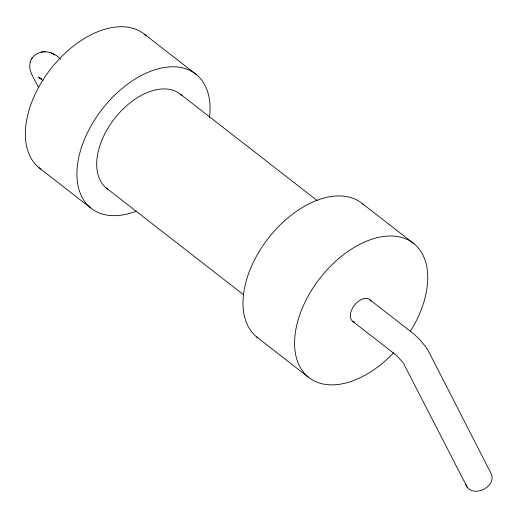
<?xml version="1.0" encoding="UTF-8"?>
<svg xmlns="http://www.w3.org/2000/svg" width="518" height="518" viewBox="0 0 518 518"><rect width="100%" height="100%" fill="white"/><g stroke="black" fill="none" stroke-linecap="round" stroke-linejoin="round"><path stroke-width="0.78" d="M60.651 59.35C46.827 43.493 21.257 54.662 32.576 76.004L38.461 87.51M30.355 61.985L30.685 61.266M31.812 58.825L32.161 58.068M45.642 51.56L41.304 51.832M40.19 78.38L41.336 78.853L38.183 77.104L40.896 78.606M54.934 55.109L51.101 52.985M38.844 77.467L43 80.575M144.885 34.551L196.432 74.631M362.548 203.775L414.096 243.849M180.691 94.425L317.417 200.725M369.735 299.644L414.147 334.22L420.344 340.242L425.874 347.034L428.632 351.463L490.831 473.012A13.798 10.464 -27.1 0 1 483.08 489.639A13.798 10.464 -27.1 0 1 466.019 484.492M352.564 321.244L396.38 355.342L403.276 362.878L467.094 487.004M106.274 188.015L243.641 294.807M38.986 167.735L90.533 207.815M256.643 336.953L308.197 377.033M354.545 322.267A13.798 8.482 -52.1 0 1 354.603 305.044A13.798 8.482 -52.1 0 1 371.134 301.411M257.834 337.885A85.088 52.299 -52.1 0 1 269.243 237.069A85.088 52.299 -52.1 0 1 363.688 204.759M393.699 352.719A85.088 52.299 -52.1 0 1 294.865 349.313A85.088 52.299 -52.1 0 1 382.355 236.642A85.088 52.299 -52.1 0 1 410.237 331.423M107.543 188.986A59.79 36.752 -52.1 0 1 115.067 117.903A59.79 36.752 -52.1 0 1 181.799 95.403M136.007 211.325A85.088 52.299 -52.1 0 1 77.389 165.786A85.088 52.299 -52.1 0 1 151.916 70.765A85.088 52.299 -52.1 0 1 209.46 117.677M40.78 169.114A85.088 52.299 -52.1 0 1 51.198 68.337A85.088 52.299 -52.1 0 1 146.024 35.541"/></g></svg>
